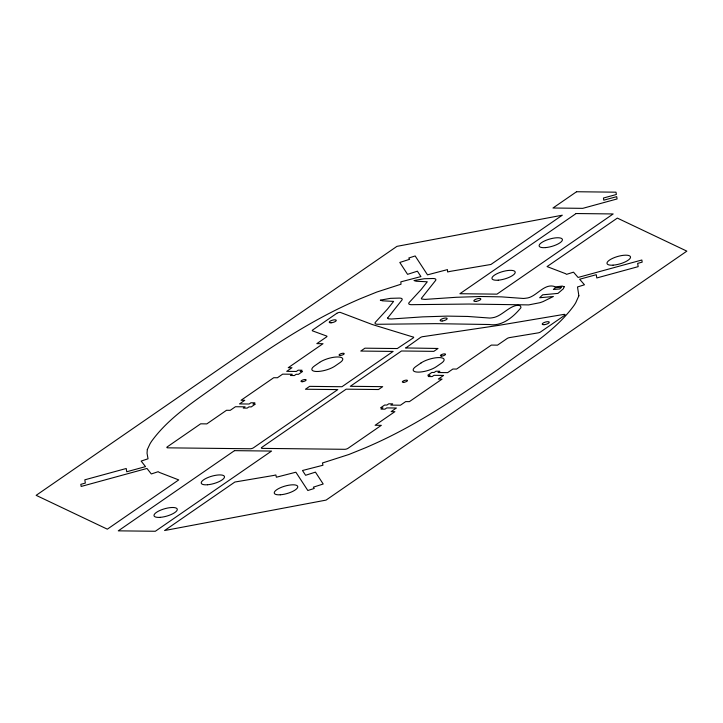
<?xml version="1.0" encoding="UTF-8"?>
<svg xmlns="http://www.w3.org/2000/svg" width="723" height="723" viewBox="0 0 723 723"><rect width="100%" height="100%" fill="white"/><g stroke="black" fill="none" stroke-linecap="round" stroke-linejoin="round"><path stroke-width="1.08" d="M564.193 286.751L563.344 288.775L557.957 293.402L542.702 294.812L539.647 297.759L553.384 296.493L543.027 301.608A54.767 17.379 -16 0 1 539.954 302.693L528.685 304.907L469.091 304.049L411.297 304.681A7.32 2.323 -16 0 1 408.929 302.801L421.157 289.507L427.284 281.789L416.105 281.22L414.017 280.542L424.211 278.744L433.086 278.5A7.32 2.323 -16 0 1 435.662 280.388L421.337 298.418L421.536 298.997L425.052 299.403L456.34 297.28L480.831 296.502L501.428 296.864L523.434 298.463A15.653 4.962 -16 0 0 526.091 298.174C536.222 297.533 543.886 282.72 554.821 286.615A6.986 2.214 -16 0 0 555.978 286.814L562.232 286.091L564.193 286.751M387.664 318.012L388.359 318.798L391.378 318.997L422.666 316.873L447.157 316.105L467.754 316.457L489.751 318.057A15.653 4.962 -16 0 0 492.417 317.768C500.759 316.656 506.886 308.405 515.011 305.793C516.981 305.314 521.184 304.51 520.958 307.682C513.592 316.782 502.142 326.688 489.308 324.51L435.409 323.651L377.623 324.284A7.32 2.323 -16 0 1 375.255 322.395L387.483 309.101L393.61 301.392L382.431 300.822L380.334 300.144L390.537 298.337L399.412 298.093A7.32 2.323 -16 0 1 401.979 299.982L387.664 318.012M147.32 449.561L147.04 453.258L148.034 458.789L141.148 461.075L145.531 466.624L126.733 471.767L126.209 468.504L84.817 479.819L85.341 483.091L80.813 484.329L81.157 486.452L146.968 468.45L151.324 473.963L158.22 471.676L158.879 472.146A7.718 2.449 -16 0 1 159.024 472.291L178.717 479.909L107.338 529.173L36.15 495.336L396.936 246.362L562.304 215.201L490.926 264.464L450.501 271.315A2.16 0.687 -16 0 0 450.131 271.396L447.6 271.975L447.456 269.607L427.51 274.848L415.165 255.96L408.775 258.012L409.625 259.304L399.801 262.458L407.564 274.342L417.397 271.188L420.922 276.584L400.858 281.853L401.003 284.22L376.846 292.029L360.307 298.716A146.552 46.507 -16 0 0 353.954 301.5C308.775 321.455 267.709 349.471 227.194 377.406C201.328 397.261 171.324 414.225 151.776 441.021A146.552 46.507 -16 0 0 149.986 443.859L147.32 449.561M578.87 295.797L575.788 302.639A146.552 46.507 -16 0 1 574.008 305.477C554.451 332.282 524.446 349.236 498.59 369.091C458.066 397.026 417.008 425.043 371.821 444.997A146.552 46.507 -16 0 1 365.467 447.781L348.938 454.478L322.449 462.982L322.955 465.25L302.485 470.51L305.603 475.282L315.436 472.128L323.199 484.012L313.375 487.157L314.225 488.459L307.835 490.51L295.879 472.209L276.367 477.225L275.861 474.957L274.261 475.309A24.564 7.79 -16 0 0 273.43 475.499L234.858 482.033L164.582 530.537L326.064 500.108L686.85 251.134L617.334 218.093L547.058 266.588L565.711 273.728A24.564 7.79 -16 0 0 566.01 273.981L566.552 274.351L573.511 272.164L578.093 277.451L641.843 260.009L642.187 262.133L637.659 263.38L638.183 266.642L596.791 277.966L596.267 274.704L579.647 279.241L584.464 284.79L577.505 286.977L578.87 295.797M405.793 347.944L438.002 348.477L433.836 351.36L401.482 350.989L350.321 386.299L382.675 386.66L378.509 389.534L346.154 389.173L261.843 447.356A2.44 0.777 -16 0 0 262.241 448.377L344.69 449.308A2.44 0.777 -16 0 0 347.998 448.332L381.328 425.332L375.138 425.278L394.857 411.667L391.152 411.622L396.385 408.016L386.769 407.908L384.952 409.164L381.066 409.119L382.883 407.862L380.569 407.835L384.636 405.034L386.95 405.061L388.766 403.805L392.652 403.85L390.836 405.106L400.452 405.214L405.675 401.599L409.381 401.645L442.069 379.087L438.364 379.051L443.588 375.436L433.981 375.327L432.164 376.584L428.269 376.538L430.086 375.291L427.781 375.264L431.848 372.453L434.152 372.481L435.969 371.224L439.855 371.27L438.048 372.526L447.654 372.634L452.887 369.028L456.593 369.064L491.342 345.079L497.514 345.151L507.139 338.509A2.44 0.777 -16 0 1 509.598 337.596L538.066 332.896A2.44 0.777 -16 0 0 540.524 331.984L564.6 315.373A2.44 0.777 -16 0 0 564.202 314.351L498.21 325.449L423.75 336.538A2.44 0.777 -16 0 0 420.443 337.514L405.793 347.944M555.282 287.7L553.348 289.48L559.629 288.974L561.563 287.194L555.282 287.7M336.828 313.321L312.752 329.941A2.44 0.777 -16 0 0 312.544 330.872L326.688 336.059A2.44 0.777 -16 0 1 326.471 336.99L316.837 343.633L323.009 343.705L288.251 367.691L291.956 367.727L286.733 371.342L296.34 371.45L298.156 370.194L302.051 370.239L300.235 371.486L302.539 371.514L298.472 374.324L296.168 374.297L294.351 375.553L290.465 375.508L292.273 374.252L282.666 374.143L277.433 377.749L273.728 377.713L241.048 400.262L244.754 400.307L239.521 403.913L249.137 404.021L250.953 402.774L254.839 402.819L253.023 404.067L255.327 404.094L251.261 406.904L248.956 406.877L247.139 408.124L243.253 408.079L245.07 406.832L235.454 406.724L230.23 410.33L226.525 410.284L206.805 423.895L200.66 423.814L167.329 446.814A2.44 0.777 -16 0 0 167.727 447.835L250.176 448.766A2.44 0.777 -16 0 0 253.484 447.79L337.795 389.598L305.449 389.236L309.616 386.362L341.97 386.724L393.122 351.423L360.777 351.053L364.943 348.179L397.298 348.54L413.204 337.957A2.44 0.777 -16 0 0 412.797 336.936L372.354 324.546L340.135 312.345A2.44 0.777 -16 0 0 336.828 313.321M319.674 362.359L314.595 365.865A13.412 4.257 -16 0 0 316.791 371.495A13.412 4.257 -16 0 0 334.966 366.091L340.054 362.584A13.412 4.257 -16 0 0 337.849 356.963A13.412 4.257 -16 0 0 319.674 362.359M576.556 191.74L552.978 208.007L582.747 208.351L617.081 198.952L616.71 196.647L603.777 200.181L603.434 198.03L616.367 194.496L615.996 192.182L576.556 191.74M576.114 213.529L459.909 293.719L496.963 294.144L613.158 213.954L576.114 213.529M234.487 450.646L118.283 530.845L155.337 531.26L271.541 451.071L234.487 450.646M421.003 362.982L415.924 366.489A13.412 4.257 -16 0 0 418.12 372.119A13.412 4.257 -16 0 0 436.303 366.715L441.382 363.208A13.412 4.257 -16 0 0 439.186 357.578A13.412 4.257 -16 0 0 421.003 362.982M160.316 517.343A12.074 3.832 -16 0 0 177.28 509.281A12.074 3.832 -16 0 0 159.331 510.727A12.074 3.832 -16 0 0 160.316 517.343M207.528 484.762A12.074 3.832 -16 0 0 224.492 476.701A12.074 3.832 -16 0 0 206.534 478.156A12.074 3.832 -16 0 0 207.528 484.762M498.237 280.181A12.074 3.832 -16 0 0 515.201 272.119A12.074 3.832 -16 0 0 497.252 273.574A12.074 3.832 -16 0 0 498.237 280.181M545.449 247.609A12.074 3.832 -16 0 0 562.413 239.548A12.074 3.832 -16 0 0 544.455 240.994A12.074 3.832 -16 0 0 545.449 247.609M613.05 265.16A12.192 3.868 -16 0 0 630.528 257.117A12.192 3.868 -16 0 0 612.706 258.301A12.192 3.868 -16 0 0 613.05 265.16M280.289 494.785A12.192 3.868 -16 0 0 297.777 486.742A12.192 3.868 -16 0 0 279.946 487.935A12.192 3.868 -16 0 0 280.289 494.785M544.048 324.681A3.66 1.157 -16 0 0 549.29 322.268A3.66 1.157 -16 0 0 543.94 322.621A3.66 1.157 -16 0 0 544.048 324.681M302.313 381.708A2.684 0.85 -16 0 0 306.163 379.937A2.684 0.85 -16 0 0 302.241 380.199A2.684 0.85 -16 0 0 302.313 381.708M340.37 355.445A2.684 0.85 -16 0 0 344.22 353.674A2.684 0.85 -16 0 0 340.298 353.936A2.684 0.85 -16 0 0 340.37 355.445M331.062 322.801A3.66 1.157 -16 0 0 336.303 320.388A3.66 1.157 -16 0 0 330.953 320.741A3.66 1.157 -16 0 0 331.062 322.801M403.696 382.322A2.684 0.85 -16 0 0 407.492 380.542A2.684 0.85 -16 0 0 403.524 380.84A2.684 0.85 -16 0 0 403.696 382.322M441.753 356.059A2.684 0.85 -16 0 0 445.549 354.279A2.684 0.85 -16 0 0 441.581 354.577A2.684 0.85 -16 0 0 441.753 356.059M442.142 321.003A3.66 1.157 -16 0 0 447.185 318.536A3.66 1.157 -16 0 0 441.672 319.042A3.66 1.157 -16 0 0 442.142 321.003M475.815 301.401A3.66 1.157 -16 0 0 480.858 298.933A3.66 1.157 -16 0 0 475.345 299.449A3.66 1.157 -16 0 0 475.815 301.401"/></g></svg>
